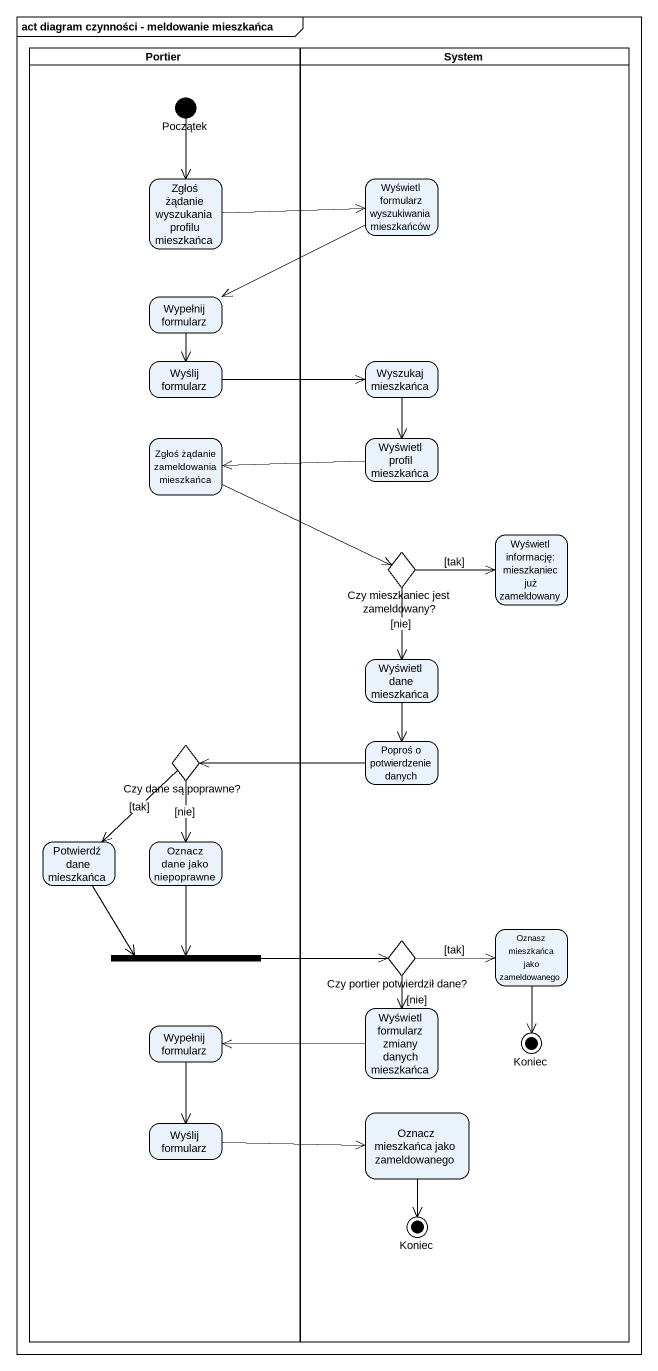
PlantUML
@startuml
mainframe act diagram czynności - meldowanie mieszkańca
hide empty description
state Portier <<partition>> {
  state Początek <<start>>
  state "Zgłoś żądanie wyszukania profilu mieszkańca" as Zgłoś_żądanie_wyszukania
  state "Wypełnij formularz" as Wypełnij_formularz
  state "Wyślij formularz" as Wyślij_formularz
  state "Zgłoś żądanie zameldowania mieszkańca" as Zgłoś_żądanie_zameldowania
  state "Czy dane są poprawne?" as Czy_dane_są_poprawne <<choice>>
  state "Potwierdź dane mieszkańca" as Potwierdź_dane_mieszkańca
  state "Oznacz dane jako niepoprawne" as Oznacz_dane_jako_niepoprawne
  state fork1 <<join>>
  state "Wypełnij formularz" as Wypełnij_formularz_2
  state "Wyślij formularz" as Wyślij_formularz_2
}
state System <<partition>> {
  state "Wyświetl formularz wyszukiwania mieszkańców" as Wyświetl_formularz
  state "Wyszukaj mieszkańca" as Wyszukaj_mieszkańca
  state "Wyświetl profil mieszkańca" as Wyświetl_profil_mieszkańca
  state "Wyświetl informację: mieszkaniec już zameldowany" as Wyświetl_informację
  state "Czy mieszkaniec jest zameldowany?" as Czy_mieszkaniec_jest <<choice>>
  state "Wyświetl dane mieszkańca" as Wyświetl_dane_mieszkańca
  state "Poproś o potwierdzenie danych" as Poproś_o_potwierdzenie
  state "Czy portier potwierdził dane?" as Czy_portier_potwierdził_dane <<choice>>
  state "Oznasz mieszkańca jako zameldowanego" as Oznasz_mieszkańca_jako
  state "Wyświetl formularz zmiany danych mieszkańca" as Wyświetl_formularz_zmiany
  state Koniec <<end>>
  state "Oznacz mieszkańca jako zameldowanego" as Oznacz_mieszkańca_jako
  state "Koniec" as Koniec_2 <<end>>
}
Początek --> Zgłoś_żądanie_wyszukania
Zgłoś_żądanie_wyszukania -right-> Wyświetl_formularz
Wyświetl_formularz -left-> Wypełnij_formularz
Wypełnij_formularz --> Wyślij_formularz
Wyślij_formularz -right-> Wyszukaj_mieszkańca
Wyszukaj_mieszkańca --> Wyświetl_profil_mieszkańca
Zgłoś_żądanie_zameldowania -right-> Czy_mieszkaniec_jest
Wyświetl_profil_mieszkańca -left-> Zgłoś_żądanie_zameldowania
Czy_mieszkaniec_jest -right-> Wyświetl_informację : [tak]
Czy_mieszkaniec_jest --> Wyświetl_dane_mieszkańca : [nie]
Wyświetl_dane_mieszkańca --> Poproś_o_potwierdzenie
Czy_dane_są_poprawne --> Potwierdź_dane_mieszkańca : [tak]
Czy_dane_są_poprawne --> Oznacz_dane_jako_niepoprawne : [nie]
Poproś_o_potwierdzenie -left-> Czy_dane_są_poprawne
Potwierdź_dane_mieszkańca --> fork1
Oznacz_dane_jako_niepoprawne --> fork1
fork1 -right-> Czy_portier_potwierdził_dane
Czy_portier_potwierdził_dane -right-> Oznasz_mieszkańca_jako : [tak]
Czy_portier_potwierdził_dane --> Wyświetl_formularz_zmiany : [nie]
Oznasz_mieszkańca_jako --> Koniec
Wyświetl_formularz_zmiany -left-> Wypełnij_formularz_2
Wypełnij_formularz_2 --> Wyślij_formularz_2
Wyślij_formularz_2 -right-> Oznacz_mieszkańca_jako
Oznacz_mieszkańca_jako --> Koniec_2
@enduml
